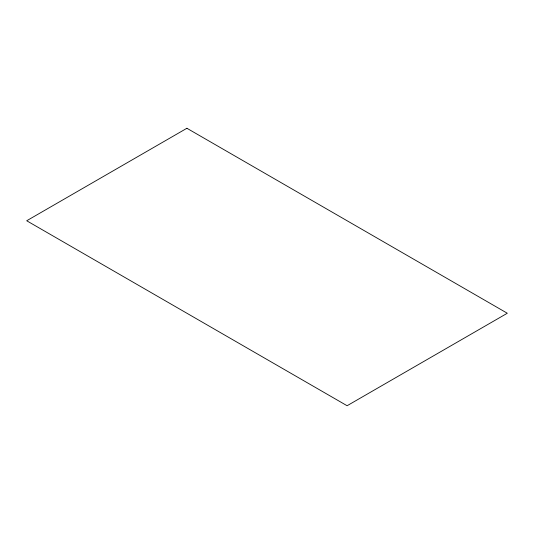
<?xml version="1.0" encoding="UTF-8"?>
<svg xmlns="http://www.w3.org/2000/svg" width="534" height="534" viewBox="0 0 534 534"><rect width="100%" height="100%" fill="white"/><g stroke="black" fill="none" stroke-linecap="round" stroke-linejoin="round"><path stroke-width="0.8" d="M186.9 128.267L26.7 220.756L347.1 405.733L507.3 313.244L186.9 128.267"/></g></svg>
